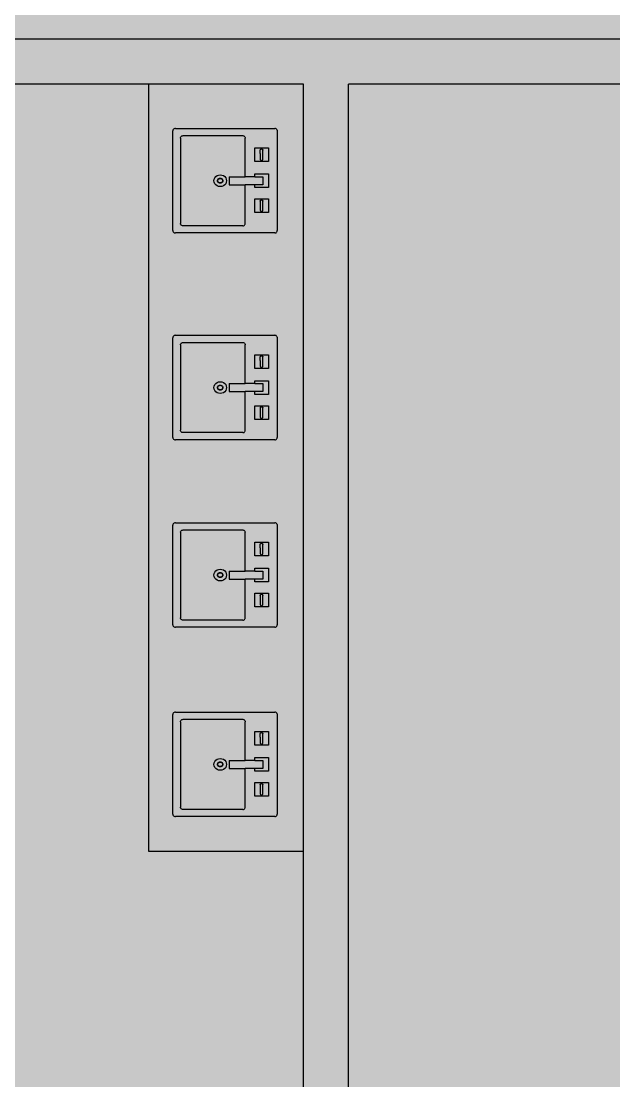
# Model space of a CAD drawing. Header units: centimetres. Extents: x 0 to 1099704, y -139216 to 99734.
# Drawn here: x 908090.6 to 908289.2, y 10458.2 to 10813.1 of the extents above; entities that cross this region are included whole.
import ezdxf

# ---------------------------------------------------------------- set-up
doc = ezdxf.new("R2010")
doc.units = ezdxf.units.CM
doc.header["$LTSCALE"] = 4
for name, color, linetype in [('0.1', 1, 'Continuous'), ('0.2', 2, 'Continuous'), ('0.4', 4, 'Continuous'), ('0.6', 6, 'Continuous')]:
    doc.layers.add(name, color=color, linetype=linetype)

msp = doc.modelspace()

# ---------------------------------------------------------------- hatches: boundary and pattern name
at = {"layer": '0.2', "true_color": 0x000000}
h = msp.add_hatch(color=18, dxfattribs=at)
h.dxf.hatch_style = 1
h.paths.add_polyline_path([(908915.235, 10792.013), (909057.735, 10792.013), (909057.735, 10807.013), (908900.235, 10807.013), (908750.235, 10807.013), (908750.235, 10792.013), (908900.235, 10792.013), (908900.235, 9892.013), (908830.235, 9892.013), (908830.235, 9877.013), (908915.235, 9877.013), (908977.735, 9877.013), (908977.735, 9892.013), (908915.235, 9892.013)])
h.paths.add_polyline_path([(908200.235, 10308.853), (908200.235, 10792.013), (908350.235, 10792.013), (908350.235, 10807.013), (908185.235, 10807.013), (908085.235, 10807.013), (908085.235, 10792.013), (908185.235, 10792.013), (908185.235, 9892.264), (908090.235, 9892.264), (908090.235, 9877.264), (908200.235, 9877.264), (908270.235, 9877.013), (908270.235, 9892.013), (908200.235, 9892.013)])
h.paths.add_polyline_path([(907850.235, 9892.264), (907700.235, 9892.264), (907700.235, 9877.264), (907850.235, 9877.264)])
h.paths.add_polyline_path([(907460.235, 9892.264), (907310.235, 9892.264), (907310.235, 9877.264), (907460.235, 9877.264)])
h.paths.add_polyline_path([(907785.235, 10807.013), (907485.235, 10807.013), (907485.235, 10792.013), (907785.235, 10792.013)])
at = {"layer": '0.4', "true_color": 0xf8f3ec}
h = msp.add_hatch(color=7, dxfattribs=at)
h.dxf.hatch_style = 1
h.paths.add_polyline_path([(917643.755, 6257.497), (917643.755, 15479.046), (896254.948, 15479.046), (896254.948, 6257.497)])

# ---------------------------------------------------------------- linework, layer by layer
at = {"layer": '0.1'}
for p, q in [((908141.829, 10777.031), (908141.655, 10776.906)), ((908142.032, 10777.11), (908141.829, 10777.031)), ((908142.249, 10777.137), (908142.032, 10777.11)), ((908142.249, 10777.137), (908175.569, 10777.137)), ((908175.786, 10777.11), (908175.569, 10777.137)), ((908175.989, 10777.031), (908175.786, 10777.11)), ((908176.163, 10776.906), (908175.989, 10777.031)), ((908141.438, 10776.553), (908141.409, 10776.349)), ((908141.409, 10742.924), (908141.409, 10776.349)), ((908141.522, 10776.743), (908141.438, 10776.553)), ((908141.655, 10776.906), (908141.522, 10776.743)), ((908143.976, 10773.943), (908144.004, 10774.147)), ((908143.976, 10773.943), (908143.976, 10745.33)), ((908144.004, 10774.147), (908144.088, 10774.337)), ((908144.222, 10774.5), (908144.088, 10774.337)), ((908144.222, 10774.5), (908144.396, 10774.625)), ((908144.396, 10774.625), (908144.598, 10774.704)), ((908144.598, 10774.704), (908144.816, 10774.73)), ((908144.816, 10774.73), (908164.836, 10774.73)), ((908164.836, 10774.73), (908165.053, 10774.704)), ((908165.053, 10774.704), (908165.256, 10774.625)), ((908165.256, 10774.625), (908165.43, 10774.5)), ((908165.43, 10774.5), (908165.563, 10774.337)), ((908165.563, 10774.337), (908165.647, 10774.147)), ((908165.647, 10774.147), (908165.676, 10773.943)), ((908165.676, 10760.977), (908165.676, 10773.943)), ((908176.296, 10776.743), (908176.163, 10776.906)), ((908176.38, 10776.553), (908176.296, 10776.743)), ((908176.38, 10776.553), (908176.409, 10776.349)), ((908176.409, 10776.349), (908176.409, 10742.924)), ((908168.825, 10770.648), (908173.435, 10770.648)), ((908168.825, 10766.038), (908168.825, 10770.648)), ((908170.702, 10768.76), (908170.703, 10769.882)), ((908170.703, 10769.882), (908170.719, 10769.942)), ((908170.719, 10769.942), (908170.74, 10769.999)), ((908170.74, 10769.999), (908170.765, 10770.053)), ((908170.765, 10770.053), (908170.795, 10770.103)), ((908170.795, 10770.103), (908170.828, 10770.148)), ((908170.828, 10770.148), (908170.864, 10770.189)), ((908170.864, 10770.189), (908170.904, 10770.224)), ((908170.904, 10770.224), (908170.946, 10770.253)), ((908170.946, 10770.253), (908170.99, 10770.276)), ((908170.99, 10770.276), (908171.036, 10770.293)), ((908171.036, 10770.293), (908171.083, 10770.303)), ((908171.083, 10770.303), (908171.13, 10770.306)), ((908171.13, 10770.306), (908171.177, 10770.303)), ((908171.177, 10770.303), (908171.224, 10770.293)), ((908171.224, 10770.293), (908171.27, 10770.276)), ((908171.27, 10770.276), (908171.314, 10770.253)), ((908171.314, 10770.253), (908171.356, 10770.224)), ((908171.356, 10770.224), (908171.396, 10770.189)), ((908171.396, 10770.189), (908171.432, 10770.148)), ((908171.432, 10770.148), (908171.465, 10770.103)), ((908171.465, 10770.103), (908171.495, 10770.053)), ((908171.495, 10770.053), (908171.52, 10769.999)), ((908171.52, 10769.999), (908171.541, 10769.942)), ((908171.541, 10769.942), (908171.557, 10769.882)), ((908171.557, 10766.804), (908171.557, 10769.882)), ((908173.435, 10770.648), (908173.435, 10766.038)), ((908170.702, 10768.756), (908170.702, 10768.76)), ((908170.702, 10768.76), (908170.703, 10766.804)), ((908170.703, 10766.804), (908170.719, 10766.744)), ((908170.719, 10766.744), (908170.74, 10766.687)), ((908170.74, 10766.687), (908170.765, 10766.633)), ((908170.765, 10766.633), (908170.795, 10766.583)), ((908170.795, 10766.583), (908170.828, 10766.538)), ((908170.828, 10766.538), (908170.864, 10766.497)), ((908170.864, 10766.497), (908170.904, 10766.462)), ((908170.904, 10766.462), (908170.946, 10766.433)), ((908170.946, 10766.433), (908170.99, 10766.41)), ((908170.99, 10766.41), (908171.036, 10766.393)), ((908171.036, 10766.393), (908171.083, 10766.383)), ((908171.083, 10766.383), (908171.13, 10766.38)), ((908171.13, 10766.38), (908171.177, 10766.383)), ((908171.177, 10766.383), (908171.224, 10766.393)), ((908171.224, 10766.393), (908171.27, 10766.41)), ((908171.27, 10766.41), (908171.314, 10766.433)), ((908171.314, 10766.433), (908171.356, 10766.462)), ((908171.356, 10766.462), (908171.396, 10766.497)), ((908171.396, 10766.497), (908171.432, 10766.538)), ((908171.432, 10766.538), (908171.465, 10766.583)), ((908171.465, 10766.583), (908171.495, 10766.633)), ((908171.495, 10766.633), (908171.52, 10766.687)), ((908171.52, 10766.687), (908171.541, 10766.744)), ((908171.541, 10766.744), (908171.557, 10766.804)), ((908173.435, 10766.038), (908168.825, 10766.038)), ((908155.163, 10759.637), (908155.235, 10760.149)), ((908155.235, 10759.124), (908155.163, 10759.637)), ((908155.235, 10760.149), (908155.446, 10760.627)), ((908155.446, 10760.627), (908155.782, 10761.037)), ((908155.782, 10761.037), (908156.219, 10761.352)), ((908156.219, 10761.352), (908156.729, 10761.55)), ((908156.37, 10759.637), (908156.401, 10759.856)), ((908156.401, 10759.417), (908156.37, 10759.637)), ((908156.401, 10759.856), (908156.491, 10760.061)), ((908156.491, 10759.212), (908156.401, 10759.417)), ((908156.47, 10759.637), (908156.498, 10759.832)), ((908156.498, 10759.441), (908156.47, 10759.637)), ((908156.491, 10760.061), (908156.635, 10760.237)), ((908156.635, 10759.036), (908156.491, 10759.212)), ((908156.498, 10759.832), (908156.578, 10760.014)), ((908156.578, 10759.259), (908156.498, 10759.441)), ((908156.578, 10760.014), (908156.706, 10760.171)), ((908156.706, 10759.103), (908156.578, 10759.259)), ((908156.635, 10760.237), (908156.823, 10760.372)), ((908156.706, 10760.171), (908156.873, 10760.291)), ((908156.729, 10761.55), (908157.276, 10761.617)), ((908156.823, 10760.372), (908157.041, 10760.457)), ((908156.873, 10760.291), (908157.067, 10760.366)), ((908157.041, 10760.457), (908157.276, 10760.486)), ((908157.067, 10760.366), (908157.276, 10760.392)), ((908157.276, 10761.617), (908157.822, 10761.55)), ((908157.276, 10760.486), (908157.51, 10760.457)), ((908157.276, 10760.392), (908157.484, 10760.366)), ((908157.484, 10760.366), (908157.678, 10760.291)), ((908157.51, 10760.457), (908157.729, 10760.372)), ((908157.678, 10760.291), (908157.845, 10760.171)), ((908157.729, 10760.372), (908157.916, 10760.237)), ((908157.822, 10761.55), (908158.332, 10761.352)), ((908157.845, 10760.171), (908157.973, 10760.014)), ((908157.973, 10759.259), (908157.845, 10759.103)), ((908157.916, 10760.237), (908158.06, 10760.061)), ((908158.06, 10759.212), (908157.916, 10759.036)), ((908157.973, 10760.014), (908158.054, 10759.832)), ((908158.054, 10759.441), (908157.973, 10759.259)), ((908158.054, 10759.832), (908158.081, 10759.637)), ((908158.081, 10759.637), (908158.054, 10759.441)), ((908158.06, 10760.061), (908158.151, 10759.856)), ((908158.151, 10759.417), (908158.06, 10759.212)), ((908158.151, 10759.856), (908158.181, 10759.637)), ((908158.181, 10759.637), (908158.151, 10759.417)), ((908158.332, 10761.352), (908158.769, 10761.037)), ((908158.769, 10761.037), (908159.105, 10760.627)), ((908159.105, 10760.627), (908159.316, 10760.149)), ((908159.316, 10760.149), (908159.388, 10759.637)), ((908159.388, 10759.637), (908159.316, 10759.124)), ((908160.27, 10760.977), (908160.27, 10758.296)), ((908160.27, 10760.977), (908165.676, 10760.977)), ((908168.825, 10760.977), (908165.676, 10760.977)), ((908168.825, 10760.977), (908168.825, 10761.942)), ((908168.825, 10761.942), (908173.435, 10761.942)), ((908168.825, 10760.977), (908171.557, 10760.977)), ((908171.557, 10760.977), (908171.557, 10758.296)), ((908173.435, 10761.942), (908173.435, 10757.332)), ((908155.446, 10758.646), (908155.235, 10759.124)), ((908155.782, 10758.236), (908155.446, 10758.646)), ((908156.219, 10757.922), (908155.782, 10758.236)), ((908156.729, 10757.724), (908156.219, 10757.922)), ((908156.823, 10758.901), (908156.635, 10759.036)), ((908156.873, 10758.983), (908156.706, 10759.103)), ((908157.276, 10757.656), (908156.729, 10757.724)), ((908157.041, 10758.816), (908156.823, 10758.901)), ((908157.067, 10758.907), (908156.873, 10758.983)), ((908157.276, 10758.787), (908157.041, 10758.816)), ((908157.276, 10758.882), (908157.067, 10758.907)), ((908157.484, 10758.907), (908157.276, 10758.882)), ((908157.51, 10758.816), (908157.276, 10758.787)), ((908157.822, 10757.724), (908157.276, 10757.656)), ((908157.678, 10758.983), (908157.484, 10758.907)), ((908157.729, 10758.901), (908157.51, 10758.816)), ((908157.845, 10759.103), (908157.678, 10758.983)), ((908157.916, 10759.036), (908157.729, 10758.901)), ((908158.332, 10757.922), (908157.822, 10757.724)), ((908158.769, 10758.236), (908158.332, 10757.922)), ((908159.105, 10758.646), (908158.769, 10758.236)), ((908159.316, 10759.124), (908159.105, 10758.646)), ((908160.27, 10758.296), (908165.676, 10758.296)), ((908165.676, 10745.33), (908165.676, 10758.296)), ((908168.825, 10758.296), (908165.676, 10758.296)), ((908168.825, 10757.332), (908168.825, 10758.296)), ((908171.557, 10758.296), (908168.825, 10758.296)), ((908173.435, 10757.332), (908168.825, 10757.332)), ((908168.825, 10748.965), (908168.825, 10753.575)), ((908168.825, 10753.575), (908173.435, 10753.575)), ((908170.703, 10752.809), (908170.702, 10751.678)), ((908170.703, 10752.809), (908170.719, 10752.869)), ((908170.719, 10752.869), (908170.74, 10752.926)), ((908170.74, 10752.926), (908170.765, 10752.98)), ((908170.765, 10752.98), (908170.795, 10753.03)), ((908170.795, 10753.03), (908170.828, 10753.075)), ((908170.828, 10753.075), (908170.864, 10753.116)), ((908170.864, 10753.116), (908170.904, 10753.151)), ((908170.904, 10753.151), (908170.946, 10753.18)), ((908170.946, 10753.18), (908170.99, 10753.203)), ((908170.99, 10753.203), (908171.036, 10753.22)), ((908171.036, 10753.22), (908171.083, 10753.23)), ((908171.083, 10753.23), (908171.13, 10753.233)), ((908171.13, 10753.233), (908171.177, 10753.23)), ((908171.177, 10753.23), (908171.224, 10753.22)), ((908171.224, 10753.22), (908171.27, 10753.203)), ((908171.27, 10753.203), (908171.314, 10753.18)), ((908171.314, 10753.18), (908171.356, 10753.151)), ((908171.356, 10753.151), (908171.396, 10753.116)), ((908171.396, 10753.116), (908171.432, 10753.075)), ((908171.432, 10753.075), (908171.465, 10753.03)), ((908171.465, 10753.03), (908171.495, 10752.98)), ((908171.495, 10752.98), (908171.52, 10752.926)), ((908171.52, 10752.926), (908171.541, 10752.869)), ((908171.541, 10752.869), (908171.557, 10752.809)), ((908171.557, 10749.73), (908171.557, 10752.809)), ((908173.435, 10753.575), (908173.435, 10748.965)), ((908173.435, 10748.965), (908168.825, 10748.965)), ((908170.702, 10751.678), (908170.702, 10751.681)), ((908170.702, 10751.678), (908170.703, 10749.73)), ((908170.703, 10749.73), (908170.719, 10749.671)), ((908170.719, 10749.671), (908170.74, 10749.614)), ((908170.74, 10749.614), (908170.765, 10749.56)), ((908170.765, 10749.56), (908170.795, 10749.51)), ((908170.795, 10749.51), (908170.828, 10749.464)), ((908170.828, 10749.464), (908170.864, 10749.424)), ((908170.864, 10749.424), (908170.904, 10749.389)), ((908170.904, 10749.389), (908170.946, 10749.36)), ((908170.946, 10749.36), (908170.99, 10749.337)), ((908170.99, 10749.337), (908171.036, 10749.32)), ((908171.036, 10749.32), (908171.083, 10749.31)), ((908171.083, 10749.31), (908171.13, 10749.306)), ((908171.13, 10749.306), (908171.177, 10749.31)), ((908171.177, 10749.31), (908171.224, 10749.32)), ((908171.224, 10749.32), (908171.27, 10749.337)), ((908171.27, 10749.337), (908171.314, 10749.36)), ((908171.314, 10749.36), (908171.356, 10749.389)), ((908171.356, 10749.389), (908171.396, 10749.424)), ((908171.396, 10749.424), (908171.432, 10749.464)), ((908171.432, 10749.464), (908171.465, 10749.51)), ((908171.465, 10749.51), (908171.495, 10749.56)), ((908171.495, 10749.56), (908171.52, 10749.614)), ((908171.52, 10749.614), (908171.541, 10749.671)), ((908171.541, 10749.671), (908171.557, 10749.73)), ((908144.004, 10745.127), (908143.976, 10745.33)), ((908144.088, 10744.937), (908144.004, 10745.127)), ((908165.563, 10744.937), (908165.647, 10745.127)), ((908165.647, 10745.127), (908165.676, 10745.33)), ((908141.409, 10742.924), (908141.438, 10742.72)), ((908141.438, 10742.72), (908141.522, 10742.53)), ((908141.522, 10742.53), (908141.655, 10742.367)), ((908141.655, 10742.367), (908141.829, 10742.242)), ((908141.829, 10742.242), (908142.032, 10742.163)), ((908142.032, 10742.163), (908142.249, 10742.137)), ((908175.569, 10742.137), (908142.249, 10742.137)), ((908144.222, 10744.774), (908144.088, 10744.937)), ((908144.396, 10744.648), (908144.222, 10744.774)), ((908144.598, 10744.57), (908144.396, 10744.648)), ((908144.816, 10744.543), (908144.598, 10744.57)), ((908164.836, 10744.543), (908144.816, 10744.543)), ((908164.836, 10744.543), (908165.053, 10744.57)), ((908165.053, 10744.57), (908165.256, 10744.648)), ((908165.256, 10744.648), (908165.43, 10744.774)), ((908165.43, 10744.774), (908165.563, 10744.937)), ((908175.569, 10742.137), (908175.786, 10742.163)), ((908175.786, 10742.163), (908175.989, 10742.242)), ((908175.989, 10742.242), (908176.163, 10742.367)), ((908176.163, 10742.367), (908176.296, 10742.53)), ((908176.296, 10742.53), (908176.38, 10742.72)), ((908176.38, 10742.72), (908176.409, 10742.924)), ((908141.438, 10707.281), (908141.409, 10707.077)), ((908141.409, 10673.652), (908141.409, 10707.077)), ((908141.522, 10707.471), (908141.438, 10707.281)), ((908141.655, 10707.634), (908141.522, 10707.471)), ((908141.829, 10707.759), (908141.655, 10707.634)), ((908142.032, 10707.838), (908141.829, 10707.759)), ((908142.249, 10707.865), (908142.032, 10707.838)), ((908142.249, 10707.865), (908175.569, 10707.865)), ((908175.786, 10707.838), (908175.569, 10707.865)), ((908175.989, 10707.759), (908175.786, 10707.838)), ((908176.163, 10707.634), (908175.989, 10707.759)), ((908176.296, 10707.471), (908176.163, 10707.634)), ((908176.38, 10707.281), (908176.296, 10707.471)), ((908176.38, 10707.281), (908176.409, 10707.077)), ((908176.409, 10707.077), (908176.409, 10673.652)), ((908143.976, 10704.671), (908144.004, 10704.875)), ((908143.976, 10704.671), (908143.976, 10676.059)), ((908144.004, 10704.875), (908144.088, 10705.065)), ((908144.222, 10705.228), (908144.088, 10705.065)), ((908144.222, 10705.228), (908144.396, 10705.353)), ((908144.396, 10705.353), (908144.598, 10705.432)), ((908144.598, 10705.432), (908144.816, 10705.459)), ((908144.816, 10705.459), (908164.836, 10705.459)), ((908164.836, 10705.459), (908165.053, 10705.432)), ((908165.053, 10705.432), (908165.256, 10705.353)), ((908165.256, 10705.353), (908165.43, 10705.228)), ((908165.43, 10705.228), (908165.563, 10705.065)), ((908165.563, 10705.065), (908165.647, 10704.875)), ((908165.647, 10704.875), (908165.676, 10704.671)), ((908165.676, 10691.706), (908165.676, 10704.671)), ((908168.825, 10701.376), (908173.435, 10701.376)), ((908168.825, 10696.766), (908168.825, 10701.376)), ((908170.702, 10699.489), (908170.703, 10700.611)), ((908170.702, 10699.484), (908170.702, 10699.489)), ((908170.702, 10699.489), (908170.703, 10697.532)), ((908170.703, 10700.611), (908170.719, 10700.67)), ((908170.719, 10700.67), (908170.74, 10700.728)), ((908170.74, 10700.728), (908170.765, 10700.781)), ((908170.765, 10700.781), (908170.795, 10700.831)), ((908170.795, 10700.831), (908170.828, 10700.877)), ((908170.828, 10700.877), (908170.864, 10700.917)), ((908170.864, 10700.917), (908170.904, 10700.952)), ((908170.904, 10700.952), (908170.946, 10700.981)), ((908170.946, 10700.981), (908170.99, 10701.005)), ((908170.99, 10701.005), (908171.036, 10701.021)), ((908171.036, 10701.021), (908171.083, 10701.031)), ((908171.083, 10701.031), (908171.13, 10701.035)), ((908171.13, 10701.035), (908171.177, 10701.031)), ((908171.177, 10701.031), (908171.224, 10701.021)), ((908171.224, 10701.021), (908171.27, 10701.005)), ((908171.27, 10701.005), (908171.314, 10700.981)), ((908171.314, 10700.981), (908171.356, 10700.952)), ((908171.356, 10700.952), (908171.396, 10700.917)), ((908171.396, 10700.917), (908171.432, 10700.877)), ((908171.432, 10700.877), (908171.465, 10700.831)), ((908171.465, 10700.831), (908171.495, 10700.781)), ((908171.495, 10700.781), (908171.52, 10700.728)), ((908171.52, 10700.728), (908171.541, 10700.67)), ((908171.541, 10700.67), (908171.557, 10700.611)), ((908171.557, 10697.532), (908171.557, 10700.611)), ((908173.435, 10701.376), (908173.435, 10696.766)), ((908173.435, 10696.766), (908168.825, 10696.766)), ((908170.703, 10697.532), (908170.719, 10697.472)), ((908170.719, 10697.472), (908170.74, 10697.415)), ((908170.74, 10697.415), (908170.765, 10697.361)), ((908170.765, 10697.361), (908170.795, 10697.311)), ((908170.795, 10697.311), (908170.828, 10697.266)), ((908170.828, 10697.266), (908170.864, 10697.225)), ((908170.864, 10697.225), (908170.904, 10697.19)), ((908170.904, 10697.19), (908170.946, 10697.161)), ((908170.946, 10697.161), (908170.99, 10697.138)), ((908170.99, 10697.138), (908171.036, 10697.121)), ((908171.036, 10697.121), (908171.083, 10697.111)), ((908171.083, 10697.111), (908171.13, 10697.108)), ((908171.13, 10697.108), (908171.177, 10697.111)), ((908171.177, 10697.111), (908171.224, 10697.121)), ((908171.224, 10697.121), (908171.27, 10697.138)), ((908171.27, 10697.138), (908171.314, 10697.161)), ((908171.314, 10697.161), (908171.356, 10697.19)), ((908171.356, 10697.19), (908171.396, 10697.225)), ((908171.396, 10697.225), (908171.432, 10697.266)), ((908171.432, 10697.266), (908171.465, 10697.311)), ((908171.465, 10697.311), (908171.495, 10697.361)), ((908171.495, 10697.361), (908171.52, 10697.415)), ((908171.52, 10697.415), (908171.541, 10697.472)), ((908171.541, 10697.472), (908171.557, 10697.532)), ((908155.782, 10691.765), (908156.219, 10692.08)), ((908156.219, 10692.08), (908156.729, 10692.278)), ((908156.729, 10692.278), (908157.276, 10692.345)), ((908157.276, 10692.345), (908157.822, 10692.278)), ((908157.822, 10692.278), (908158.332, 10692.08)), ((908158.332, 10692.08), (908158.769, 10691.765)), ((908168.825, 10691.706), (908168.825, 10692.67)), ((908168.825, 10692.67), (908173.435, 10692.67)), ((908173.435, 10692.67), (908173.435, 10688.06)), ((908155.163, 10690.365), (908155.235, 10690.877)), ((908155.235, 10689.852), (908155.163, 10690.365)), ((908155.235, 10690.877), (908155.446, 10691.355)), ((908155.446, 10689.375), (908155.235, 10689.852)), ((908155.446, 10691.355), (908155.782, 10691.765)), ((908155.782, 10688.965), (908155.446, 10689.375)), ((908156.219, 10688.65), (908155.782, 10688.965)), ((908156.729, 10688.452), (908156.219, 10688.65)), ((908156.37, 10690.365), (908156.401, 10690.585)), ((908156.401, 10690.145), (908156.37, 10690.365)), ((908156.401, 10690.585), (908156.491, 10690.79)), ((908156.491, 10689.94), (908156.401, 10690.145)), ((908156.47, 10690.365), (908156.498, 10690.56)), ((908156.498, 10690.169), (908156.47, 10690.365)), ((908156.491, 10690.79), (908156.635, 10690.965)), ((908156.635, 10689.764), (908156.491, 10689.94)), ((908156.498, 10690.56), (908156.578, 10690.742)), ((908156.578, 10689.987), (908156.498, 10690.169)), ((908156.578, 10690.742), (908156.706, 10690.899)), ((908156.706, 10689.831), (908156.578, 10689.987)), ((908156.635, 10690.965), (908156.823, 10691.1)), ((908156.823, 10689.629), (908156.635, 10689.764)), ((908156.706, 10690.899), (908156.873, 10691.019)), ((908156.873, 10689.711), (908156.706, 10689.831)), ((908157.276, 10688.384), (908156.729, 10688.452)), ((908156.823, 10691.1), (908157.041, 10691.185)), ((908157.041, 10689.545), (908156.823, 10689.629)), ((908156.873, 10691.019), (908157.067, 10691.094)), ((908157.067, 10689.636), (908156.873, 10689.711)), ((908157.041, 10691.185), (908157.276, 10691.214)), ((908157.276, 10689.516), (908157.041, 10689.545)), ((908157.067, 10691.094), (908157.276, 10691.12)), ((908157.276, 10689.61), (908157.067, 10689.636)), ((908157.276, 10691.214), (908157.51, 10691.185)), ((908157.276, 10691.12), (908157.484, 10691.094)), ((908157.484, 10689.636), (908157.276, 10689.61)), ((908157.51, 10689.545), (908157.276, 10689.516)), ((908157.822, 10688.452), (908157.276, 10688.384)), ((908157.484, 10691.094), (908157.678, 10691.019)), ((908157.678, 10689.711), (908157.484, 10689.636)), ((908157.51, 10691.185), (908157.729, 10691.1)), ((908157.729, 10689.629), (908157.51, 10689.545)), ((908157.678, 10691.019), (908157.845, 10690.899)), ((908157.845, 10689.831), (908157.678, 10689.711)), ((908157.729, 10691.1), (908157.916, 10690.965)), ((908157.916, 10689.764), (908157.729, 10689.629)), ((908158.332, 10688.65), (908157.822, 10688.452)), ((908157.845, 10690.899), (908157.973, 10690.742)), ((908157.973, 10689.987), (908157.845, 10689.831)), ((908157.916, 10690.965), (908158.06, 10690.79)), ((908158.06, 10689.94), (908157.916, 10689.764)), ((908157.973, 10690.742), (908158.054, 10690.56)), ((908158.054, 10690.169), (908157.973, 10689.987)), ((908158.054, 10690.56), (908158.081, 10690.365)), ((908158.081, 10690.365), (908158.054, 10690.169)), ((908158.06, 10690.79), (908158.151, 10690.585)), ((908158.151, 10690.145), (908158.06, 10689.94)), ((908158.151, 10690.585), (908158.181, 10690.365)), ((908158.181, 10690.365), (908158.151, 10690.145)), ((908158.769, 10688.965), (908158.332, 10688.65)), ((908158.769, 10691.765), (908159.105, 10691.355)), ((908159.105, 10689.375), (908158.769, 10688.965)), ((908159.105, 10691.355), (908159.316, 10690.877)), ((908159.316, 10689.852), (908159.105, 10689.375)), ((908159.316, 10690.877), (908159.388, 10690.365)), ((908159.388, 10690.365), (908159.316, 10689.852)), ((908160.27, 10691.706), (908160.27, 10689.024)), ((908160.27, 10691.706), (908165.676, 10691.706)), ((908160.27, 10689.024), (908165.676, 10689.024)), ((908168.825, 10691.706), (908165.676, 10691.706)), ((908165.676, 10676.059), (908165.676, 10689.024)), ((908168.825, 10689.024), (908165.676, 10689.024)), ((908168.825, 10691.706), (908171.557, 10691.706)), ((908168.825, 10688.06), (908168.825, 10689.024)), ((908171.557, 10689.024), (908168.825, 10689.024)), ((908171.557, 10691.706), (908171.557, 10689.024)), ((908173.435, 10688.06), (908168.825, 10688.06)), ((908168.825, 10679.693), (908168.825, 10684.303)), ((908168.825, 10684.303), (908173.435, 10684.303)), ((908170.703, 10683.538), (908170.702, 10682.406)), ((908170.702, 10682.406), (908170.702, 10682.409)), ((908170.702, 10682.406), (908170.703, 10680.459)), ((908170.703, 10683.538), (908170.719, 10683.597)), ((908170.719, 10683.597), (908170.74, 10683.654)), ((908170.74, 10683.654), (908170.765, 10683.708)), ((908170.765, 10683.708), (908170.795, 10683.758)), ((908170.795, 10683.758), (908170.828, 10683.803)), ((908170.828, 10683.803), (908170.864, 10683.844)), ((908170.864, 10683.844), (908170.904, 10683.879)), ((908170.904, 10683.879), (908170.946, 10683.908)), ((908170.946, 10683.908), (908170.99, 10683.931)), ((908170.99, 10683.931), (908171.036, 10683.948)), ((908171.036, 10683.948), (908171.083, 10683.958)), ((908171.083, 10683.958), (908171.13, 10683.962)), ((908171.13, 10683.962), (908171.177, 10683.958)), ((908171.177, 10683.958), (908171.224, 10683.948)), ((908171.224, 10683.948), (908171.27, 10683.931)), ((908171.27, 10683.931), (908171.314, 10683.908)), ((908171.314, 10683.908), (908171.356, 10683.879)), ((908171.356, 10683.879), (908171.396, 10683.844)), ((908171.396, 10683.844), (908171.432, 10683.803)), ((908171.432, 10683.803), (908171.465, 10683.758)), ((908171.465, 10683.758), (908171.495, 10683.708)), ((908171.495, 10683.708), (908171.52, 10683.654)), ((908171.52, 10683.654), (908171.541, 10683.597)), ((908171.541, 10683.597), (908171.557, 10683.538)), ((908171.557, 10680.459), (908171.557, 10683.538)), ((908173.435, 10684.303), (908173.435, 10679.693)), ((908173.435, 10679.693), (908168.825, 10679.693)), ((908170.703, 10680.459), (908170.719, 10680.399)), ((908170.719, 10680.399), (908170.74, 10680.342)), ((908170.74, 10680.342), (908170.765, 10680.288)), ((908170.765, 10680.288), (908170.795, 10680.238)), ((908170.795, 10680.238), (908170.828, 10680.193)), ((908170.828, 10680.193), (908170.864, 10680.152)), ((908170.864, 10680.152), (908170.904, 10680.117)), ((908170.904, 10680.117), (908170.946, 10680.088)), ((908170.946, 10680.088), (908170.99, 10680.065)), ((908170.99, 10680.065), (908171.036, 10680.048)), ((908171.036, 10680.048), (908171.083, 10680.038)), ((908171.083, 10680.038), (908171.13, 10680.035)), ((908171.13, 10680.035), (908171.177, 10680.038)), ((908171.177, 10680.038), (908171.224, 10680.048)), ((908171.224, 10680.048), (908171.27, 10680.065)), ((908171.27, 10680.065), (908171.314, 10680.088)), ((908171.314, 10680.088), (908171.356, 10680.117)), ((908171.356, 10680.117), (908171.396, 10680.152)), ((908171.396, 10680.152), (908171.432, 10680.193)), ((908171.432, 10680.193), (908171.465, 10680.238)), ((908171.465, 10680.238), (908171.495, 10680.288)), ((908171.495, 10680.288), (908171.52, 10680.342)), ((908171.52, 10680.342), (908171.541, 10680.399)), ((908171.541, 10680.399), (908171.557, 10680.459)), ((908144.004, 10675.855), (908143.976, 10676.059)), ((908144.088, 10675.665), (908144.004, 10675.855)), ((908144.222, 10675.502), (908144.088, 10675.665)), ((908144.396, 10675.377), (908144.222, 10675.502)), ((908144.598, 10675.298), (908144.396, 10675.377)), ((908144.816, 10675.271), (908144.598, 10675.298)), ((908164.836, 10675.271), (908144.816, 10675.271)), ((908164.836, 10675.271), (908165.053, 10675.298)), ((908165.053, 10675.298), (908165.256, 10675.377)), ((908165.256, 10675.377), (908165.43, 10675.502)), ((908165.43, 10675.502), (908165.563, 10675.665)), ((908165.563, 10675.665), (908165.647, 10675.855)), ((908165.647, 10675.855), (908165.676, 10676.059)), ((908141.409, 10673.652), (908141.438, 10673.449)), ((908141.438, 10673.449), (908141.522, 10673.259)), ((908141.522, 10673.259), (908141.655, 10673.096)), ((908141.655, 10673.096), (908141.829, 10672.97)), ((908141.829, 10672.97), (908142.032, 10672.892)), ((908142.032, 10672.892), (908142.249, 10672.865)), ((908175.569, 10672.865), (908142.249, 10672.865)), ((908175.569, 10672.865), (908175.786, 10672.892)), ((908175.786, 10672.892), (908175.989, 10672.97)), ((908175.989, 10672.97), (908176.163, 10673.096)), ((908176.163, 10673.096), (908176.296, 10673.259)), ((908176.296, 10673.259), (908176.38, 10673.449)), ((908176.38, 10673.449), (908176.409, 10673.652)), ((908141.438, 10644.501), (908141.409, 10644.297)), ((908141.409, 10610.872), (908141.409, 10644.297)), ((908141.522, 10644.691), (908141.438, 10644.501)), ((908141.655, 10644.854), (908141.522, 10644.691)), ((908141.829, 10644.979), (908141.655, 10644.854)), ((908142.032, 10645.058), (908141.829, 10644.979)), ((908142.249, 10645.085), (908142.032, 10645.058)), ((908142.249, 10645.085), (908175.569, 10645.085)), ((908144.004, 10642.095), (908144.088, 10642.285)), ((908144.222, 10642.448), (908144.088, 10642.285)), ((908144.222, 10642.448), (908144.396, 10642.573)), ((908144.396, 10642.573), (908144.598, 10642.651)), ((908144.598, 10642.651), (908144.816, 10642.678)), ((908144.816, 10642.678), (908164.836, 10642.678)), ((908164.836, 10642.678), (908165.053, 10642.651)), ((908165.053, 10642.651), (908165.256, 10642.573)), ((908165.256, 10642.573), (908165.43, 10642.448)), ((908165.43, 10642.448), (908165.563, 10642.285)), ((908165.563, 10642.285), (908165.647, 10642.095)), ((908175.786, 10645.058), (908175.569, 10645.085)), ((908175.989, 10644.979), (908175.786, 10645.058)), ((908176.163, 10644.854), (908175.989, 10644.979)), ((908176.296, 10644.691), (908176.163, 10644.854)), ((908176.38, 10644.501), (908176.296, 10644.691)), ((908176.38, 10644.501), (908176.409, 10644.297)), ((908176.409, 10644.297), (908176.409, 10610.872)), ((908143.976, 10641.891), (908144.004, 10642.095)), ((908143.976, 10641.891), (908143.976, 10613.278)), ((908165.647, 10642.095), (908165.676, 10641.891)), ((908165.676, 10628.925), (908165.676, 10641.891)), ((908168.825, 10638.596), (908173.435, 10638.596)), ((908168.825, 10633.986), (908168.825, 10638.596)), ((908173.435, 10638.596), (908173.435, 10633.986)), ((908170.702, 10636.708), (908170.703, 10637.83)), ((908170.702, 10636.704), (908170.702, 10636.708)), ((908170.702, 10636.708), (908170.703, 10634.751)), ((908170.703, 10637.83), (908170.719, 10637.89)), ((908170.719, 10637.89), (908170.74, 10637.947)), ((908170.74, 10637.947), (908170.765, 10638.001)), ((908170.765, 10638.001), (908170.795, 10638.051)), ((908170.795, 10638.051), (908170.828, 10638.096)), ((908170.828, 10638.096), (908170.864, 10638.137)), ((908170.864, 10638.137), (908170.904, 10638.172)), ((908170.904, 10638.172), (908170.946, 10638.201)), ((908170.946, 10638.201), (908170.99, 10638.224)), ((908170.99, 10638.224), (908171.036, 10638.241)), ((908171.036, 10638.241), (908171.083, 10638.251)), ((908171.083, 10638.251), (908171.13, 10638.254)), ((908171.13, 10638.254), (908171.177, 10638.251)), ((908171.177, 10638.251), (908171.224, 10638.241)), ((908171.224, 10638.241), (908171.27, 10638.224)), ((908171.27, 10638.224), (908171.314, 10638.201)), ((908171.314, 10638.201), (908171.356, 10638.172)), ((908171.356, 10638.172), (908171.396, 10638.137)), ((908171.396, 10638.137), (908171.432, 10638.096)), ((908171.432, 10638.096), (908171.465, 10638.051)), ((908171.465, 10638.051), (908171.495, 10638.001)), ((908171.495, 10638.001), (908171.52, 10637.947)), ((908171.52, 10637.947), (908171.541, 10637.89)), ((908171.541, 10637.89), (908171.557, 10637.83)), ((908171.557, 10634.751), (908171.557, 10637.83)), ((908173.435, 10633.986), (908168.825, 10633.986)), ((908170.703, 10634.751), (908170.719, 10634.692)), ((908170.719, 10634.692), (908170.74, 10634.635)), ((908170.74, 10634.635), (908170.765, 10634.581)), ((908170.765, 10634.581), (908170.795, 10634.531)), ((908170.795, 10634.531), (908170.828, 10634.485)), ((908170.828, 10634.485), (908170.864, 10634.445)), ((908170.864, 10634.445), (908170.904, 10634.41)), ((908170.904, 10634.41), (908170.946, 10634.381)), ((908170.946, 10634.381), (908170.99, 10634.358)), ((908170.99, 10634.358), (908171.036, 10634.341)), ((908171.036, 10634.341), (908171.083, 10634.331)), ((908171.083, 10634.331), (908171.13, 10634.327)), ((908171.13, 10634.327), (908171.177, 10634.331)), ((908171.177, 10634.331), (908171.224, 10634.341)), ((908171.224, 10634.341), (908171.27, 10634.358)), ((908171.27, 10634.358), (908171.314, 10634.381)), ((908171.314, 10634.381), (908171.356, 10634.41)), ((908171.356, 10634.41), (908171.396, 10634.445)), ((908171.396, 10634.445), (908171.432, 10634.485)), ((908171.432, 10634.485), (908171.465, 10634.531)), ((908171.465, 10634.531), (908171.495, 10634.581)), ((908171.495, 10634.581), (908171.52, 10634.635)), ((908171.52, 10634.635), (908171.541, 10634.692)), ((908171.541, 10634.692), (908171.557, 10634.751)), ((908155.163, 10627.585), (908155.235, 10628.097)), ((908155.235, 10628.097), (908155.446, 10628.575)), ((908155.446, 10628.575), (908155.782, 10628.985)), ((908155.782, 10628.985), (908156.219, 10629.3)), ((908156.219, 10629.3), (908156.729, 10629.497)), ((908156.401, 10627.804), (908156.491, 10628.009)), ((908156.491, 10628.009), (908156.635, 10628.185)), ((908156.498, 10627.78), (908156.578, 10627.962)), ((908156.578, 10627.962), (908156.706, 10628.118)), ((908156.635, 10628.185), (908156.823, 10628.32)), ((908156.706, 10628.118), (908156.873, 10628.238)), ((908156.729, 10629.497), (908157.276, 10629.565)), ((908156.823, 10628.32), (908157.041, 10628.405)), ((908156.873, 10628.238), (908157.067, 10628.314)), ((908157.041, 10628.405), (908157.276, 10628.434)), ((908157.067, 10628.314), (908157.276, 10628.34)), ((908157.276, 10629.565), (908157.822, 10629.497)), ((908157.276, 10628.434), (908157.51, 10628.405)), ((908157.276, 10628.34), (908157.484, 10628.314)), ((908157.484, 10628.314), (908157.678, 10628.238)), ((908157.51, 10628.405), (908157.729, 10628.32)), ((908157.678, 10628.238), (908157.845, 10628.118)), ((908157.729, 10628.32), (908157.916, 10628.185)), ((908157.822, 10629.497), (908158.332, 10629.3)), ((908157.845, 10628.118), (908157.973, 10627.962)), ((908157.916, 10628.185), (908158.06, 10628.009)), ((908157.973, 10627.962), (908158.054, 10627.78)), ((908158.06, 10628.009), (908158.151, 10627.804)), ((908158.332, 10629.3), (908158.769, 10628.985)), ((908158.769, 10628.985), (908159.105, 10628.575)), ((908159.105, 10628.575), (908159.316, 10628.097)), ((908159.316, 10628.097), (908159.388, 10627.585)), ((908160.27, 10628.925), (908160.27, 10626.244)), ((908160.27, 10628.925), (908165.676, 10628.925)), ((908168.825, 10628.925), (908165.676, 10628.925)), ((908168.825, 10628.925), (908168.825, 10629.889)), ((908168.825, 10629.889), (908173.435, 10629.889)), ((908168.825, 10628.925), (908171.557, 10628.925)), ((908171.557, 10628.925), (908171.557, 10626.244)), ((908173.435, 10629.889), (908173.435, 10625.28)), ((908155.235, 10627.072), (908155.163, 10627.585)), ((908155.446, 10626.594), (908155.235, 10627.072)), ((908155.782, 10626.184), (908155.446, 10626.594)), ((908156.219, 10625.869), (908155.782, 10626.184)), ((908156.729, 10625.672), (908156.219, 10625.869)), ((908156.37, 10627.585), (908156.401, 10627.804)), ((908156.401, 10627.365), (908156.37, 10627.585)), ((908156.491, 10627.16), (908156.401, 10627.365)), ((908156.47, 10627.585), (908156.498, 10627.78)), ((908156.498, 10627.389), (908156.47, 10627.585)), ((908156.635, 10626.984), (908156.491, 10627.16)), ((908156.578, 10627.207), (908156.498, 10627.389)), ((908156.706, 10627.051), (908156.578, 10627.207)), ((908156.823, 10626.849), (908156.635, 10626.984)), ((908156.873, 10626.931), (908156.706, 10627.051)), ((908157.276, 10625.604), (908156.729, 10625.672)), ((908157.041, 10626.764), (908156.823, 10626.849)), ((908157.067, 10626.855), (908156.873, 10626.931)), ((908157.276, 10626.735), (908157.041, 10626.764)), ((908157.276, 10626.829), (908157.067, 10626.855)), ((908157.484, 10626.855), (908157.276, 10626.829)), ((908157.51, 10626.764), (908157.276, 10626.735)), ((908157.822, 10625.672), (908157.276, 10625.604)), ((908157.678, 10626.931), (908157.484, 10626.855)), ((908157.729, 10626.849), (908157.51, 10626.764)), ((908157.845, 10627.051), (908157.678, 10626.931)), ((908157.916, 10626.984), (908157.729, 10626.849)), ((908158.332, 10625.869), (908157.822, 10625.672)), ((908157.973, 10627.207), (908157.845, 10627.051)), ((908158.06, 10627.16), (908157.916, 10626.984)), ((908158.054, 10627.389), (908157.973, 10627.207)), ((908158.054, 10627.78), (908158.081, 10627.585)), ((908158.081, 10627.585), (908158.054, 10627.389)), ((908158.151, 10627.365), (908158.06, 10627.16)), ((908158.151, 10627.804), (908158.181, 10627.585)), ((908158.181, 10627.585), (908158.151, 10627.365)), ((908158.769, 10626.184), (908158.332, 10625.869)), ((908159.105, 10626.594), (908158.769, 10626.184)), ((908159.316, 10627.072), (908159.105, 10626.594)), ((908159.388, 10627.585), (908159.316, 10627.072)), ((908160.27, 10626.244), (908165.676, 10626.244)), ((908165.676, 10613.278), (908165.676, 10626.244)), ((908168.825, 10626.244), (908165.676, 10626.244)), ((908168.825, 10625.28), (908168.825, 10626.244)), ((908171.557, 10626.244), (908168.825, 10626.244)), ((908173.435, 10625.28), (908168.825, 10625.28)), ((908168.825, 10616.913), (908168.825, 10621.523)), ((908168.825, 10621.523), (908173.435, 10621.523)), ((908170.703, 10620.757), (908170.719, 10620.817)), ((908170.719, 10620.817), (908170.74, 10620.874)), ((908170.74, 10620.874), (908170.765, 10620.928)), ((908170.765, 10620.928), (908170.795, 10620.978)), ((908170.795, 10620.978), (908170.828, 10621.023)), ((908170.828, 10621.023), (908170.864, 10621.064)), ((908170.864, 10621.064), (908170.904, 10621.099)), ((908170.904, 10621.099), (908170.946, 10621.128)), ((908170.946, 10621.128), (908170.99, 10621.151)), ((908170.99, 10621.151), (908171.036, 10621.168)), ((908171.036, 10621.168), (908171.083, 10621.178)), ((908171.083, 10621.178), (908171.13, 10621.181)), ((908171.13, 10621.181), (908171.177, 10621.178)), ((908171.177, 10621.178), (908171.224, 10621.168)), ((908171.224, 10621.168), (908171.27, 10621.151)), ((908171.27, 10621.151), (908171.314, 10621.128)), ((908171.314, 10621.128), (908171.356, 10621.099)), ((908171.356, 10621.099), (908171.396, 10621.064)), ((908171.396, 10621.064), (908171.432, 10621.023)), ((908171.432, 10621.023), (908171.465, 10620.978)), ((908171.465, 10620.978), (908171.495, 10620.928)), ((908171.495, 10620.928), (908171.52, 10620.874)), ((908171.52, 10620.874), (908171.541, 10620.817)), ((908171.541, 10620.817), (908171.557, 10620.757)), ((908173.435, 10621.523), (908173.435, 10616.913)), ((908170.703, 10620.757), (908170.702, 10619.626)), ((908170.702, 10619.626), (908170.702, 10619.629)), ((908170.702, 10619.626), (908170.703, 10617.678)), ((908170.703, 10617.678), (908170.719, 10617.619)), ((908170.719, 10617.619), (908170.74, 10617.561)), ((908170.74, 10617.561), (908170.765, 10617.508)), ((908170.765, 10617.508), (908170.795, 10617.458)), ((908170.795, 10617.458), (908170.828, 10617.412)), ((908170.828, 10617.412), (908170.864, 10617.372)), ((908170.864, 10617.372), (908170.904, 10617.337)), ((908170.904, 10617.337), (908170.946, 10617.308)), ((908170.946, 10617.308), (908170.99, 10617.284)), ((908170.99, 10617.284), (908171.036, 10617.268)), ((908171.036, 10617.268), (908171.083, 10617.258)), ((908171.083, 10617.258), (908171.13, 10617.254)), ((908171.13, 10617.254), (908171.177, 10617.258)), ((908171.177, 10617.258), (908171.224, 10617.268)), ((908171.224, 10617.268), (908171.27, 10617.284)), ((908171.27, 10617.284), (908171.314, 10617.308)), ((908171.314, 10617.308), (908171.356, 10617.337)), ((908171.356, 10617.337), (908171.396, 10617.372)), ((908171.396, 10617.372), (908171.432, 10617.412)), ((908171.432, 10617.412), (908171.465, 10617.458)), ((908171.465, 10617.458), (908171.495, 10617.508)), ((908171.495, 10617.508), (908171.52, 10617.561)), ((908171.52, 10617.561), (908171.541, 10617.619)), ((908171.541, 10617.619), (908171.557, 10617.678)), ((908171.557, 10617.678), (908171.557, 10620.757)), ((908173.435, 10616.913), (908168.825, 10616.913)), ((908141.409, 10610.872), (908141.438, 10610.668)), ((908141.438, 10610.668), (908141.522, 10610.478)), ((908141.522, 10610.478), (908141.655, 10610.315)), ((908141.655, 10610.315), (908141.829, 10610.19)), ((908141.829, 10610.19), (908142.032, 10610.111)), ((908144.004, 10613.074), (908143.976, 10613.278)), ((908144.088, 10612.885), (908144.004, 10613.074)), ((908144.222, 10612.721), (908144.088, 10612.885)), ((908144.396, 10612.596), (908144.222, 10612.721)), ((908144.598, 10612.518), (908144.396, 10612.596)), ((908144.816, 10612.491), (908144.598, 10612.518)), ((908164.836, 10612.491), (908144.816, 10612.491)), ((908164.836, 10612.491), (908165.053, 10612.518)), ((908165.053, 10612.518), (908165.256, 10612.596)), ((908165.256, 10612.596), (908165.43, 10612.721)), ((908165.43, 10612.721), (908165.563, 10612.885)), ((908165.563, 10612.885), (908165.647, 10613.074)), ((908165.647, 10613.074), (908165.676, 10613.278)), ((908175.786, 10610.111), (908175.989, 10610.19)), ((908175.989, 10610.19), (908176.163, 10610.315)), ((908176.163, 10610.315), (908176.296, 10610.478)), ((908176.296, 10610.478), (908176.38, 10610.668)), ((908176.38, 10610.668), (908176.409, 10610.872)), ((908142.032, 10610.111), (908142.249, 10610.085)), ((908175.569, 10610.085), (908142.249, 10610.085)), ((908175.569, 10610.085), (908175.786, 10610.111)), ((908141.438, 10581.094), (908141.409, 10580.891)), ((908141.409, 10547.466), (908141.409, 10580.891)), ((908141.522, 10581.284), (908141.438, 10581.094)), ((908141.655, 10581.447), (908141.522, 10581.284)), ((908141.829, 10581.573), (908141.655, 10581.447)), ((908142.032, 10581.651), (908141.829, 10581.573)), ((908142.249, 10581.678), (908142.032, 10581.651)), ((908142.249, 10581.678), (908175.569, 10581.678)), ((908143.976, 10578.484), (908144.004, 10578.688)), ((908143.976, 10578.484), (908143.976, 10549.872)), ((908144.004, 10578.688), (908144.088, 10578.878)), ((908144.222, 10579.041), (908144.088, 10578.878)), ((908144.222, 10579.041), (908144.396, 10579.166)), ((908144.396, 10579.166), (908144.598, 10579.245)), ((908144.598, 10579.245), (908144.816, 10579.272)), ((908144.816, 10579.272), (908164.836, 10579.272)), ((908164.836, 10579.272), (908165.053, 10579.245)), ((908165.053, 10579.245), (908165.256, 10579.166)), ((908165.256, 10579.166), (908165.43, 10579.041)), ((908165.43, 10579.041), (908165.563, 10578.878)), ((908165.563, 10578.878), (908165.647, 10578.688)), ((908165.647, 10578.688), (908165.676, 10578.484)), ((908165.676, 10565.519), (908165.676, 10578.484)), ((908175.786, 10581.651), (908175.569, 10581.678)), ((908175.989, 10581.573), (908175.786, 10581.651)), ((908176.163, 10581.447), (908175.989, 10581.573)), ((908176.296, 10581.284), (908176.163, 10581.447)), ((908176.38, 10581.094), (908176.296, 10581.284)), ((908176.38, 10581.094), (908176.409, 10580.891)), ((908176.409, 10580.891), (908176.409, 10547.466)), ((908168.825, 10575.189), (908173.435, 10575.189)), ((908168.825, 10570.58), (908168.825, 10575.189)), ((908170.795, 10574.644), (908170.828, 10574.69)), ((908170.828, 10574.69), (908170.864, 10574.73)), ((908170.864, 10574.73), (908170.904, 10574.765)), ((908170.904, 10574.765), (908170.946, 10574.795)), ((908170.946, 10574.795), (908170.99, 10574.818)), ((908170.99, 10574.818), (908171.036, 10574.834)), ((908171.036, 10574.834), (908171.083, 10574.844)), ((908171.083, 10574.844), (908171.13, 10574.848)), ((908171.13, 10574.848), (908171.177, 10574.844)), ((908171.177, 10574.844), (908171.224, 10574.834)), ((908171.224, 10574.834), (908171.27, 10574.818)), ((908171.27, 10574.818), (908171.314, 10574.795)), ((908171.314, 10574.795), (908171.356, 10574.765)), ((908171.356, 10574.765), (908171.396, 10574.73)), ((908171.396, 10574.73), (908171.432, 10574.69)), ((908171.432, 10574.69), (908171.465, 10574.644)), ((908173.435, 10575.189), (908173.435, 10570.58)), ((908170.702, 10573.302), (908170.703, 10574.424)), ((908170.702, 10573.298), (908170.702, 10573.302)), ((908170.702, 10573.302), (908170.703, 10571.345)), ((908170.703, 10574.424), (908170.719, 10574.484)), ((908170.703, 10571.345), (908170.719, 10571.285)), ((908170.719, 10574.484), (908170.74, 10574.541)), ((908170.719, 10571.285), (908170.74, 10571.228)), ((908170.74, 10574.541), (908170.765, 10574.594)), ((908170.74, 10571.228), (908170.765, 10571.174)), ((908170.765, 10574.594), (908170.795, 10574.644)), ((908170.765, 10571.174), (908170.795, 10571.124)), ((908171.465, 10574.644), (908171.495, 10574.594)), ((908171.465, 10571.124), (908171.495, 10571.174)), ((908171.495, 10574.594), (908171.52, 10574.541)), ((908171.495, 10571.174), (908171.52, 10571.228)), ((908171.52, 10574.541), (908171.541, 10574.484)), ((908171.52, 10571.228), (908171.541, 10571.285)), ((908171.541, 10574.484), (908171.557, 10574.424)), ((908171.541, 10571.285), (908171.557, 10571.345)), ((908171.557, 10571.345), (908171.557, 10574.424)), ((908173.435, 10570.58), (908168.825, 10570.58)), ((908170.795, 10571.124), (908170.828, 10571.079)), ((908170.828, 10571.079), (908170.864, 10571.039)), ((908170.864, 10571.039), (908170.904, 10571.004)), ((908170.904, 10571.004), (908170.946, 10570.974)), ((908170.946, 10570.974), (908170.99, 10570.951)), ((908170.99, 10570.951), (908171.036, 10570.934)), ((908171.036, 10570.934), (908171.083, 10570.924)), ((908171.083, 10570.924), (908171.13, 10570.921)), ((908171.13, 10570.921), (908171.177, 10570.924)), ((908171.177, 10570.924), (908171.224, 10570.934)), ((908171.224, 10570.934), (908171.27, 10570.951)), ((908171.27, 10570.951), (908171.314, 10570.974)), ((908171.314, 10570.974), (908171.356, 10571.004)), ((908171.356, 10571.004), (908171.396, 10571.039)), ((908171.396, 10571.039), (908171.432, 10571.079)), ((908171.432, 10571.079), (908171.465, 10571.124)), ((908155.163, 10564.178), (908155.235, 10564.691)), ((908155.235, 10563.666), (908155.163, 10564.178)), ((908155.235, 10564.691), (908155.446, 10565.168)), ((908155.446, 10565.168), (908155.782, 10565.578)), ((908155.782, 10565.578), (908156.219, 10565.893)), ((908156.219, 10565.893), (908156.729, 10566.091)), ((908156.37, 10564.178), (908156.401, 10564.398)), ((908156.401, 10563.958), (908156.37, 10564.178)), ((908156.401, 10564.398), (908156.491, 10564.603)), ((908156.47, 10564.178), (908156.498, 10564.374)), ((908156.498, 10563.983), (908156.47, 10564.178)), ((908156.491, 10564.603), (908156.635, 10564.779)), ((908156.498, 10564.374), (908156.578, 10564.556)), ((908156.578, 10564.556), (908156.706, 10564.712)), ((908156.635, 10564.779), (908156.823, 10564.914)), ((908156.706, 10564.712), (908156.873, 10564.832)), ((908156.729, 10566.091), (908157.276, 10566.159)), ((908156.823, 10564.914), (908157.041, 10564.998)), ((908156.873, 10564.832), (908157.067, 10564.907)), ((908157.041, 10564.998), (908157.276, 10565.027)), ((908157.067, 10564.907), (908157.276, 10564.933)), ((908157.276, 10566.159), (908157.822, 10566.091)), ((908157.276, 10565.027), (908157.51, 10564.998)), ((908157.276, 10564.933), (908157.484, 10564.907)), ((908157.484, 10564.907), (908157.678, 10564.832)), ((908157.51, 10564.998), (908157.729, 10564.914)), ((908157.678, 10564.832), (908157.845, 10564.712)), ((908157.729, 10564.914), (908157.916, 10564.779)), ((908157.822, 10566.091), (908158.332, 10565.893)), ((908157.845, 10564.712), (908157.973, 10564.556)), ((908157.916, 10564.779), (908158.06, 10564.603)), ((908157.973, 10564.556), (908158.054, 10564.374)), ((908158.054, 10564.374), (908158.081, 10564.178)), ((908158.081, 10564.178), (908158.054, 10563.983)), ((908158.06, 10564.603), (908158.151, 10564.398)), ((908158.151, 10564.398), (908158.181, 10564.178)), ((908158.181, 10564.178), (908158.151, 10563.958)), ((908158.332, 10565.893), (908158.769, 10565.578)), ((908158.769, 10565.578), (908159.105, 10565.168)), ((908159.105, 10565.168), (908159.316, 10564.691)), ((908159.316, 10564.691), (908159.388, 10564.178)), ((908159.388, 10564.178), (908159.316, 10563.666)), ((908160.27, 10565.519), (908160.27, 10562.837)), ((908160.27, 10565.519), (908165.676, 10565.519)), ((908168.825, 10565.519), (908165.676, 10565.519)), ((908168.825, 10565.519), (908168.825, 10566.483)), ((908168.825, 10566.483), (908173.435, 10566.483)), ((908168.825, 10565.519), (908171.557, 10565.519)), ((908171.557, 10565.519), (908171.557, 10562.837)), ((908173.435, 10566.483), (908173.435, 10561.873)), ((908155.446, 10563.188), (908155.235, 10563.666)), ((908155.782, 10562.778), (908155.446, 10563.188)), ((908156.219, 10562.463), (908155.782, 10562.778)), ((908156.729, 10562.265), (908156.219, 10562.463)), ((908156.491, 10563.753), (908156.401, 10563.958)), ((908156.635, 10563.578), (908156.491, 10563.753)), ((908156.578, 10563.801), (908156.498, 10563.983)), ((908156.706, 10563.644), (908156.578, 10563.801)), ((908156.823, 10563.443), (908156.635, 10563.578)), ((908156.873, 10563.524), (908156.706, 10563.644)), ((908157.276, 10562.198), (908156.729, 10562.265)), ((908157.041, 10563.358), (908156.823, 10563.443)), ((908157.067, 10563.449), (908156.873, 10563.524)), ((908157.276, 10563.329), (908157.041, 10563.358)), ((908157.276, 10563.423), (908157.067, 10563.449)), ((908157.484, 10563.449), (908157.276, 10563.423)), ((908157.51, 10563.358), (908157.276, 10563.329)), ((908157.822, 10562.265), (908157.276, 10562.198)), ((908157.678, 10563.524), (908157.484, 10563.449)), ((908157.729, 10563.443), (908157.51, 10563.358)), ((908157.845, 10563.644), (908157.678, 10563.524)), ((908157.916, 10563.578), (908157.729, 10563.443)), ((908158.332, 10562.463), (908157.822, 10562.265)), ((908157.973, 10563.801), (908157.845, 10563.644)), ((908158.06, 10563.753), (908157.916, 10563.578)), ((908158.054, 10563.983), (908157.973, 10563.801)), ((908158.151, 10563.958), (908158.06, 10563.753)), ((908158.769, 10562.778), (908158.332, 10562.463)), ((908159.105, 10563.188), (908158.769, 10562.778)), ((908159.316, 10563.666), (908159.105, 10563.188)), ((908160.27, 10562.837), (908165.676, 10562.837)), ((908165.676, 10549.872), (908165.676, 10562.837)), ((908168.825, 10562.837), (908165.676, 10562.837)), ((908168.825, 10561.873), (908168.825, 10562.837)), ((908171.557, 10562.837), (908168.825, 10562.837)), ((908173.435, 10561.873), (908168.825, 10561.873)), ((908168.825, 10553.506), (908168.825, 10558.116)), ((908168.825, 10558.116), (908173.435, 10558.116)), ((908170.703, 10557.351), (908170.702, 10556.219)), ((908170.703, 10557.351), (908170.719, 10557.41)), ((908170.719, 10557.41), (908170.74, 10557.468)), ((908170.74, 10557.468), (908170.765, 10557.521)), ((908170.765, 10557.521), (908170.795, 10557.571)), ((908170.795, 10557.571), (908170.828, 10557.617)), ((908170.828, 10557.617), (908170.864, 10557.657)), ((908170.864, 10557.657), (908170.904, 10557.692)), ((908170.904, 10557.692), (908170.946, 10557.721)), ((908170.946, 10557.721), (908170.99, 10557.745)), ((908170.99, 10557.745), (908171.036, 10557.761)), ((908171.036, 10557.761), (908171.083, 10557.771)), ((908171.083, 10557.771), (908171.13, 10557.775)), ((908171.13, 10557.775), (908171.177, 10557.771)), ((908171.177, 10557.771), (908171.224, 10557.761)), ((908171.224, 10557.761), (908171.27, 10557.745)), ((908171.27, 10557.745), (908171.314, 10557.721)), ((908171.314, 10557.721), (908171.356, 10557.692)), ((908171.356, 10557.692), (908171.396, 10557.657)), ((908171.396, 10557.657), (908171.432, 10557.617)), ((908171.432, 10557.617), (908171.465, 10557.571)), ((908171.465, 10557.571), (908171.495, 10557.521)), ((908171.495, 10557.521), (908171.52, 10557.468)), ((908171.52, 10557.468), (908171.541, 10557.41)), ((908171.541, 10557.41), (908171.557, 10557.351)), ((908171.557, 10554.272), (908171.557, 10557.351)), ((908173.435, 10558.116), (908173.435, 10553.506)), ((908173.435, 10553.506), (908168.825, 10553.506)), ((908170.702, 10556.219), (908170.702, 10556.222)), ((908170.702, 10556.219), (908170.703, 10554.272)), ((908170.703, 10554.272), (908170.719, 10554.212)), ((908170.719, 10554.212), (908170.74, 10554.155)), ((908170.74, 10554.155), (908170.765, 10554.101)), ((908170.765, 10554.101), (908170.795, 10554.051)), ((908170.795, 10554.051), (908170.828, 10554.006)), ((908170.828, 10554.006), (908170.864, 10553.965)), ((908170.864, 10553.965), (908170.904, 10553.93)), ((908170.904, 10553.93), (908170.946, 10553.901)), ((908170.946, 10553.901), (908170.99, 10553.878)), ((908170.99, 10553.878), (908171.036, 10553.861)), ((908171.036, 10553.861), (908171.083, 10553.851)), ((908171.083, 10553.851), (908171.13, 10553.848)), ((908171.13, 10553.848), (908171.177, 10553.851)), ((908171.177, 10553.851), (908171.224, 10553.861)), ((908171.224, 10553.861), (908171.27, 10553.878)), ((908171.27, 10553.878), (908171.314, 10553.901)), ((908171.314, 10553.901), (908171.356, 10553.93)), ((908171.356, 10553.93), (908171.396, 10553.965)), ((908171.396, 10553.965), (908171.432, 10554.006)), ((908171.432, 10554.006), (908171.465, 10554.051)), ((908171.465, 10554.051), (908171.495, 10554.101)), ((908171.495, 10554.101), (908171.52, 10554.155)), ((908171.52, 10554.155), (908171.541, 10554.212)), ((908171.541, 10554.212), (908171.557, 10554.272)), ((908144.004, 10549.668), (908143.976, 10549.872)), ((908165.647, 10549.668), (908165.676, 10549.872)), ((908141.409, 10547.466), (908141.438, 10547.262)), ((908141.438, 10547.262), (908141.522, 10547.072)), ((908141.522, 10547.072), (908141.655, 10546.909)), ((908141.655, 10546.909), (908141.829, 10546.784)), ((908141.829, 10546.784), (908142.032, 10546.705)), ((908142.032, 10546.705), (908142.249, 10546.678)), ((908175.569, 10546.678), (908142.249, 10546.678)), ((908144.088, 10549.478), (908144.004, 10549.668)), ((908144.222, 10549.315), (908144.088, 10549.478)), ((908144.396, 10549.19), (908144.222, 10549.315)), ((908144.598, 10549.111), (908144.396, 10549.19)), ((908144.816, 10549.084), (908144.598, 10549.111)), ((908164.836, 10549.084), (908144.816, 10549.084)), ((908164.836, 10549.084), (908165.053, 10549.111)), ((908165.053, 10549.111), (908165.256, 10549.19)), ((908165.256, 10549.19), (908165.43, 10549.315)), ((908165.43, 10549.315), (908165.563, 10549.478)), ((908165.563, 10549.478), (908165.647, 10549.668)), ((908175.569, 10546.678), (908175.786, 10546.705)), ((908175.786, 10546.705), (908175.989, 10546.784)), ((908175.989, 10546.784), (908176.163, 10546.909)), ((908176.163, 10546.909), (908176.296, 10547.072)), ((908176.296, 10547.072), (908176.38, 10547.262)), ((908176.38, 10547.262), (908176.409, 10547.466))]:
    msp.add_line(p, q, dxfattribs=at)
at = {"layer": '0.2'}
for p, q in [((908133.235, 10792.013), (908133.235, 10535.097)), ((908133.235, 10535.097), (908185.235, 10535.097))]:
    msp.add_line(p, q, dxfattribs=at)
at = {"layer": '0.6'}
for points in [[(908200.235, 10807.013), (908085.235, 10807.013)], [(908350.235, 10807.013), (908185.235, 10807.013)], [(908090.235, 9892.264), (908185.235, 9892.264), (908185.235, 10792.013), (908085.235, 10792.013)], [(908200.235, 9892.013), (908200.235, 10792.013)], [(908350.235, 10792.013), (908200.235, 10792.013)]]:
    msp.add_lwpolyline(points, dxfattribs=at)

doc.saveas('drawing.dxf')
